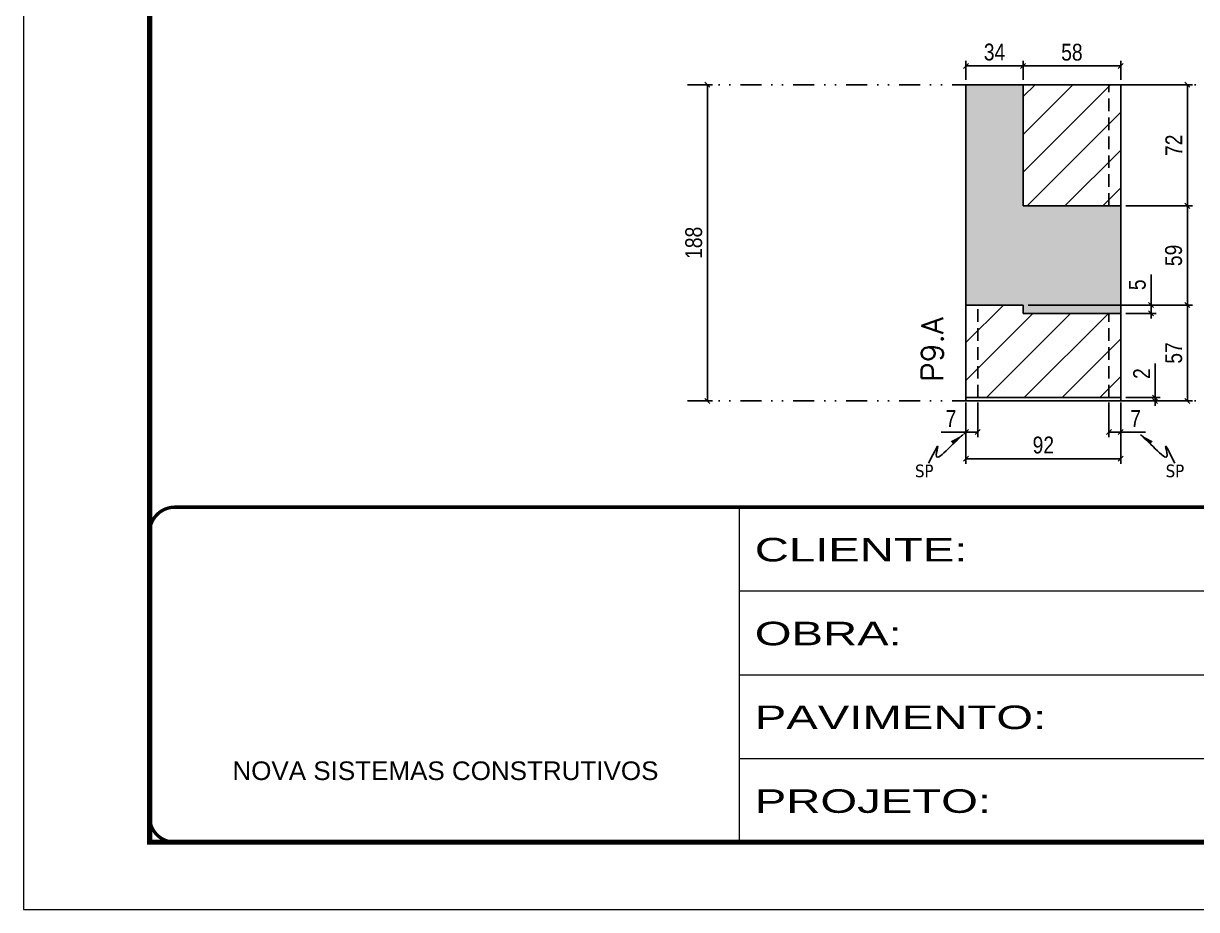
# Model space of a CAD drawing. Extents: x 808 to 7089, y -98 to 17032.
# Drawn here: x 3992 to 4689, y 14834 to 15361 of the extents above; entities that cross this region are included whole.
import ezdxf

# ---------------------------------------------------------------- set-up
doc = ezdxf.new("R2010")
doc.units = 0
for name, pattern in [('CONTINUO', [0]), ('DASHED', [0.75, 0.5, -0.25]), ('DIVIDE2', [0.625, 0.25, -0.125, 0, -0.125, 0, -0.125]), ('HIDDEN', [0.375, 0.25, -0.125])]:
    doc.linetypes.add(name, pattern=pattern)
for name, color, linetype in [('COTA', 241, 'Continuous'), ('Nível', 160, 'Continuous'), ('Painéis', 200, 'Continuous'), ('Sarrafo de Pressão', 42, 'HIDDEN'), ('texto', 7, 'Continuous')]:
    doc.layers.add(name, color=color, linetype=linetype)
for name, color, linetype, lineweight in [('Folhas', 255, 'Continuous', 9), ('REAPROVEITAMENTO', 251, 'Continuous', 9), ('SARRAFO DE PRESSAO', 251, 'DASHED', 9), ('Texto Seção', 7, 'Continuous', 15)]:
    doc.layers.add(name, color=color, linetype=linetype, lineweight=lineweight)
doc.styles.add('ARIAL', font='arial.ttf')
doc.styles.add('COTA TECNICA', font='techl___.ttf', dxfattribs={"height": 10})
doc.styles.add('COTA TECNICA-50', font='techl___.ttf', dxfattribs={"height": 10})
doc.styles.add('REGUA-120', font='ROMANS.shx', dxfattribs={"height": 15})
doc.styles.get("Standard").update_dxf_attribs({"font": 'arial.ttf'})
doc.styles.add('Tecnologia', font='')
doc.styles.get('Tecnologia').set_extended_font_data('Forgotten Futurist')
doc.dimstyles.new('COTA PAINEL-50', dxfattribs={"dimtxt": 10, "dimasz": 3, "dimexe": 3, "dimexo": 3, "dimgap": 3, "dimtad": 1, "dimdec": 1, "dimzin": 12, "dimdsep": 46, "dimtxsty": 'COTA TECNICA-50', "dimblk1": 'OBLIQUE', "dimblk2": 'OBLIQUE', "dimsah": 1, "dimcen": 0.9, "dimclrd": 4, "dimclre": 4, "dimclrt": 240, "dimadec": 1, "dimazin": 3, "dimtfac": 1, "dimtdec": 1, "dimtmove": 0, "dimatfit": 3, "dimfxl": 1, "dimtolj": 1, "dimtzin": 12, "dimarcsym": 0})
doc.dimstyles.new('PAINEL', dxfattribs={"dimtxt": 10, "dimasz": 3, "dimexe": 3, "dimexo": 3, "dimgap": 3, "dimtad": 1, "dimdec": 1, "dimzin": 12, "dimdsep": 46, "dimtxsty": 'COTA TECNICA', "dimblk1": 'OBLIQUE', "dimblk2": 'OBLIQUE', "dimsah": 1, "dimcen": 0.9, "dimclrd": 4, "dimclre": 4, "dimclrt": 240, "dimadec": 1, "dimazin": 3, "dimtfac": 1, "dimtdec": 1, "dimtmove": 0, "dimatfit": 3, "dimfxl": 1, "dimtolj": 1, "dimtzin": 12, "dimarcsym": 0})
doc.dimstyles.get("Standard").update_dxf_attribs({"dimtxt": 0.18, "dimasz": 0.18, "dimexe": 0.18, "dimexo": 0.0625, "dimgap": 0.09, "dimtad": 0, "dimtih": 1, "dimtoh": 1, "dimdec": 4, "dimzin": 0, "dimdsep": 46, "dimtxsty": 'Standard', "dimcen": 0.09, "dimadec": 0, "dimazin": 0, "dimtfac": 1, "dimtdec": 4, "dimtofl": 0, "dimtmove": 0, "dimatfit": 3, "dimfxl": 1, "dimtolj": 1, "dimtzin": 0, "dimarcsym": 0})

# ---------------------------------------------------------------- blocks, each defined once
blk = doc.blocks.new('9999999999')
at = {"color": 30, "linetype": 'CONTINUO'}
for p, q in [((98564.56, 34230.21), (98564.56, 34429.45)), ((98564.56, 34379.64), (99583.98, 34379.64)), ((98564.56, 34329.83), (99487.98, 34329.83)), ((98564.56, 34280.02), (99487.98, 34280.02))]:
    blk.add_line(p, q, dxfattribs=at)
at = {"color": 30, "linetype": 'CONTINUO', "const_width": 2}
blk.add_lwpolyline([(99583.98, 34230.21), (99583.98, 34414.45, 0.414214), (99568.98, 34429.45), (98228.98, 34429.45, 0.414214), (98213.98, 34414.45), (98213.98, 34245.21, 0.414214), (98228.98, 34230.21), (99583.98, 34230.21)], format="xyb", dxfattribs=at)
at = {"layer": 'Folhas'}
blk.add_lwpolyline([(98138.98, 34190.21), (99623.98, 34190.21), (99623.98, 35240.21), (98138.98, 35240.21)], close=True, dxfattribs=at)
at = {"layer": 'Folhas', "color": 30, "const_width": 3}
blk.add_lwpolyline([(98213.98, 34230.21), (99583.98, 34230.21), (99583.98, 35200.21), (98213.98, 35200.21)], close=True, dxfattribs=at)
at = {"color": 7, "linetype": 'Continuous', "ltscale": 5, "style": 'ARIAL'}
blk.add_text('NOVA SISTEMAS CONSTRUTIVOS', height=11.0592, dxfattribs=at).set_placement((98263.19, 34267.21))
at = {"layer": 'Folhas', "color": 7, "style": 'Tecnologia', "width": 1.5}
for s, p in [('CLIENTE:', (98573.65, 34397.17)), ('OBRA:', (98573.65, 34347.31)), ('PAVIMENTO:', (98573.65, 34297.5)), ('PROJETO:', (98573.65, 34247.69))]:
    blk.add_text(s, height=14, dxfattribs=at).set_placement(p)
blk = doc.blocks.new('_Oblique')
at = {"color": 0, "linetype": 'ByBlock', "lineweight": -2}
blk.add_line((-0.5, -0.5), (0.5, 0.5), dxfattribs=at)
blk = doc.blocks.new('*D75')
at = {"layer": 'COTA', "color": 4, "lineweight": -2, "transparency": 16777216}
for p, q in [((4389.34, 15324.32), (4401.19, 15324.32)), ((4398.19, 15136.32), (4398.19, 15324.32)), ((4389.34, 15136.32), (4401.19, 15136.32))]:
    blk.add_line(p, q, dxfattribs=at)
at = {"layer": 'Defpoints', "color": 0, "transparency": 16777216}
for p in [(4386.34, 15324.32), (4398.19, 15324.32), (4386.34, 15136.32)]:
    blk.add_point(p, dxfattribs=at)
at = {"layer": 'COTA', "color": 4, "lineweight": -2, "transparency": 16777216, "xscale": 3, "yscale": 3, "zscale": 3}
for p, rotation in [((4398.19, 15324.32), 90), ((4398.19, 15136.32), 270)]:
    blk.add_blockref('_Oblique', p, dxfattribs=dict(at, rotation=rotation))
at = {"layer": 'COTA', "color": 240, "transparency": 16777216, "insert": (4390.09, 15230.32), "char_height": 10, "attachment_point": 5, "rotation": 90, "style": 'COTA TECNICA-50'}
blk.add_mtext('\\A1;188', dxfattribs=at)
blk = doc.blocks.new('*D53')
at = {"layer": 'COTA', "color": 4, "lineweight": -2, "transparency": 16777216}
for p, q in [((4551.85, 15135.32), (4551.85, 15098.95)), ((4643.85, 15135.32), (4643.85, 15098.95)), ((4643.85, 15101.95), (4551.85, 15101.95))]:
    blk.add_line(p, q, dxfattribs=at)
at = {"layer": 'Defpoints', "color": 0, "transparency": 16777216}
for p in [(4551.85, 15138.32), (4643.85, 15138.32), (4551.85, 15101.95)]:
    blk.add_point(p, dxfattribs=at)
at = {"layer": 'COTA', "color": 4, "lineweight": -2, "transparency": 16777216, "xscale": 3, "yscale": 3, "zscale": 3, "rotation": 180}
blk.add_blockref('_Oblique', (4551.85, 15101.95), dxfattribs=at)
at = {"layer": 'COTA', "color": 4, "lineweight": -2, "transparency": 16777216, "xscale": 3, "yscale": 3, "zscale": 3}
blk.add_blockref('_Oblique', (4643.85, 15101.95), dxfattribs=at)
at = {"layer": 'COTA', "color": 240, "transparency": 16777216, "insert": (4597.85, 15110.04), "char_height": 10, "attachment_point": 5, "style": 'COTA TECNICA'}
blk.add_mtext('\\A1;92', dxfattribs=at)
blk = doc.blocks.new('*D54')
at = {"layer": 'COTA', "color": 4, "lineweight": -2, "transparency": 16777216}
for p, q in [((4636.85, 15135.32), (4636.85, 15114.81)), ((4643.85, 15133.32), (4643.85, 15114.81)), ((4636.85, 15117.81), (4643.85, 15117.81)), ((4643.85, 15117.81), (4658.58, 15117.81))]:
    blk.add_line(p, q, dxfattribs=at)
at = {"layer": 'Defpoints', "color": 0, "transparency": 16777216}
for p in [(4636.85, 15138.32), (4643.85, 15136.32), (4643.85, 15117.81)]:
    blk.add_point(p, dxfattribs=at)
at = {"layer": 'COTA', "color": 4, "lineweight": -2, "transparency": 16777216, "xscale": 3, "yscale": 3, "zscale": 3, "rotation": 180}
blk.add_blockref('_Oblique', (4636.85, 15117.81), dxfattribs=at)
at = {"layer": 'COTA', "color": 4, "lineweight": -2, "transparency": 16777216, "xscale": 3, "yscale": 3, "zscale": 3}
blk.add_blockref('_Oblique', (4643.85, 15117.81), dxfattribs=at)
at = {"layer": 'COTA', "color": 240, "transparency": 16777216, "insert": (4652.71, 15125.88), "char_height": 10, "attachment_point": 5, "style": 'COTA TECNICA-50'}
blk.add_mtext('\\A1;7', dxfattribs=at)
blk = doc.blocks.new('*D55')
at = {"layer": 'COTA', "color": 4, "lineweight": -2, "transparency": 16777216}
for p, q in [((4551.85, 15133.32), (4551.85, 15114.81)), ((4558.85, 15135.32), (4558.85, 15114.81)), ((4551.85, 15117.81), (4537.11, 15117.81)), ((4558.85, 15117.81), (4551.85, 15117.81))]:
    blk.add_line(p, q, dxfattribs=at)
at = {"layer": 'Defpoints', "color": 0, "transparency": 16777216}
for p in [(4558.85, 15138.32), (4551.85, 15136.32), (4551.85, 15117.81)]:
    blk.add_point(p, dxfattribs=at)
at = {"layer": 'COTA', "color": 4, "lineweight": -2, "transparency": 16777216, "xscale": 3, "yscale": 3, "zscale": 3, "rotation": 180}
blk.add_blockref('_Oblique', (4551.85, 15117.81), dxfattribs=at)
at = {"layer": 'COTA', "color": 4, "lineweight": -2, "transparency": 16777216, "xscale": 3, "yscale": 3, "zscale": 3}
blk.add_blockref('_Oblique', (4558.85, 15117.81), dxfattribs=at)
at = {"layer": 'COTA', "color": 240, "transparency": 16777216, "insert": (4542.98, 15125.88), "char_height": 10, "attachment_point": 5, "style": 'COTA TECNICA-50'}
blk.add_mtext('\\A1;7', dxfattribs=at)
blk = doc.blocks.new('*D56')
at = {"layer": 'COTA', "color": 4, "lineweight": -2, "transparency": 16777216}
for p, q in [((4664.27, 15138.32), (4664.27, 15158.62)), ((4646.85, 15138.32), (4667.27, 15138.32)), ((4664.27, 15136.32), (4664.27, 15138.32)), ((4646.85, 15136.32), (4667.27, 15136.32)), ((4664.27, 15136.32), (4664.27, 15133.32))]:
    blk.add_line(p, q, dxfattribs=at)
at = {"layer": 'Defpoints', "color": 0, "transparency": 16777216}
for p in [(4643.85, 15138.32), (4643.85, 15136.32), (4664.27, 15136.32)]:
    blk.add_point(p, dxfattribs=at)
at = {"layer": 'COTA', "color": 4, "lineweight": -2, "transparency": 16777216, "xscale": 3, "yscale": 3, "zscale": 3}
for p, rotation in [((4664.27, 15138.32), 270), ((4664.27, 15136.32), 90)]:
    blk.add_blockref('_Oblique', p, dxfattribs=dict(at, rotation=rotation))
at = {"layer": 'COTA', "color": 240, "transparency": 16777216, "insert": (4656.27, 15152.56), "char_height": 10, "attachment_point": 5, "rotation": 90, "style": 'COTA TECNICA-50'}
blk.add_mtext('\\A1;2', dxfattribs=at)
blk = doc.blocks.new('*D57')
at = {"layer": 'COTA', "color": 4, "lineweight": -2, "transparency": 16777216}
for p, q in [((4646.85, 15324.32), (4686.49, 15324.32)), ((4683.49, 15252.32), (4683.49, 15324.32)), ((4646.85, 15252.32), (4686.49, 15252.32))]:
    blk.add_line(p, q, dxfattribs=at)
at = {"layer": 'Defpoints', "color": 0, "transparency": 16777216}
for p in [(4643.85, 15324.32), (4683.49, 15324.32), (4643.85, 15252.32)]:
    blk.add_point(p, dxfattribs=at)
at = {"layer": 'COTA', "color": 4, "lineweight": -2, "transparency": 16777216, "xscale": 3, "yscale": 3, "zscale": 3}
for p, rotation in [((4683.49, 15324.32), 90), ((4683.49, 15252.32), 270)]:
    blk.add_blockref('_Oblique', p, dxfattribs=dict(at, rotation=rotation))
at = {"layer": 'COTA', "color": 240, "transparency": 16777216, "insert": (4675.41, 15288.32), "char_height": 10, "attachment_point": 5, "rotation": 90, "style": 'COTA TECNICA-50'}
blk.add_mtext('\\A1;72', dxfattribs=at)
blk = doc.blocks.new('*D1130')
at = {"layer": 'COTA', "color": 4, "lineweight": -2, "transparency": 16777216}
for p, q in [((4588.85, 15193.32), (4686.49, 15193.32)), ((4683.49, 15136.32), (4683.49, 15193.32)), ((4646.85, 15136.32), (4686.49, 15136.32))]:
    blk.add_line(p, q, dxfattribs=at)
at = {"layer": 'Defpoints', "color": 0, "transparency": 16777216}
for p in [(4585.85, 15193.32), (4683.49, 15193.32), (4643.85, 15136.32)]:
    blk.add_point(p, dxfattribs=at)
at = {"layer": 'COTA', "color": 4, "lineweight": -2, "transparency": 16777216, "xscale": 3, "yscale": 3, "zscale": 3}
for p, rotation in [((4683.49, 15193.32), 90), ((4683.49, 15136.32), 270)]:
    blk.add_blockref('_Oblique', p, dxfattribs=dict(at, rotation=rotation))
at = {"layer": 'COTA', "color": 240, "transparency": 16777216, "insert": (4675.38, 15164.82), "char_height": 10, "attachment_point": 5, "rotation": 90, "style": 'COTA TECNICA'}
blk.add_mtext('\\A1;57', dxfattribs=at)
blk = doc.blocks.new('*D1131')
at = {"layer": 'COTA', "color": 4, "lineweight": -2, "transparency": 16777216}
for p, q in [((4646.85, 15252.32), (4686.49, 15252.32)), ((4683.49, 15193.32), (4683.49, 15252.32)), ((4588.85, 15193.32), (4686.49, 15193.32))]:
    blk.add_line(p, q, dxfattribs=at)
at = {"layer": 'Defpoints', "color": 0, "transparency": 16777216}
for p in [(4643.85, 15252.32), (4683.49, 15252.32), (4585.85, 15193.32)]:
    blk.add_point(p, dxfattribs=at)
at = {"layer": 'COTA', "color": 4, "lineweight": -2, "transparency": 16777216, "xscale": 3, "yscale": 3, "zscale": 3}
for p, rotation in [((4683.49, 15252.32), 90), ((4683.49, 15193.32), 270)]:
    blk.add_blockref('_Oblique', p, dxfattribs=dict(at, rotation=rotation))
at = {"layer": 'COTA', "color": 240, "transparency": 16777216, "insert": (4675.35, 15222.82), "char_height": 10, "attachment_point": 5, "rotation": 90, "style": 'COTA TECNICA'}
blk.add_mtext('\\A1;59', dxfattribs=at)
blk = doc.blocks.new('*D1132')
at = {"layer": 'COTA', "color": 4, "lineweight": -2, "transparency": 16777216}
for p, q in [((4585.85, 15327.32), (4585.85, 15338.46)), ((4585.85, 15335.46), (4643.85, 15335.46)), ((4643.85, 15327.32), (4643.85, 15338.46))]:
    blk.add_line(p, q, dxfattribs=at)
at = {"layer": 'Defpoints', "color": 0, "transparency": 16777216}
for p in [(4643.85, 15335.46), (4585.85, 15324.32), (4643.85, 15324.32)]:
    blk.add_point(p, dxfattribs=at)
at = {"layer": 'COTA', "color": 4, "lineweight": -2, "transparency": 16777216, "xscale": 3, "yscale": 3, "zscale": 3, "rotation": 180}
blk.add_blockref('_Oblique', (4585.85, 15335.46), dxfattribs=at)
at = {"layer": 'COTA', "color": 4, "lineweight": -2, "transparency": 16777216, "xscale": 3, "yscale": 3, "zscale": 3}
blk.add_blockref('_Oblique', (4643.85, 15335.46), dxfattribs=at)
at = {"layer": 'COTA', "color": 240, "transparency": 16777216, "insert": (4614.85, 15343.59), "char_height": 10, "attachment_point": 5, "style": 'COTA TECNICA'}
blk.add_mtext('\\A1;58', dxfattribs=at)
blk = doc.blocks.new('*D1133')
at = {"layer": 'COTA', "color": 4, "lineweight": -2, "transparency": 16777216}
for p, q in [((4551.85, 15327.32), (4551.85, 15338.46)), ((4551.85, 15335.46), (4585.85, 15335.46)), ((4585.85, 15327.32), (4585.85, 15338.46))]:
    blk.add_line(p, q, dxfattribs=at)
at = {"layer": 'Defpoints', "color": 0, "transparency": 16777216}
for p in [(4585.85, 15335.46), (4551.85, 15324.32), (4585.85, 15324.32)]:
    blk.add_point(p, dxfattribs=at)
at = {"layer": 'COTA', "color": 4, "lineweight": -2, "transparency": 16777216, "xscale": 3, "yscale": 3, "zscale": 3, "rotation": 180}
blk.add_blockref('_Oblique', (4551.85, 15335.46), dxfattribs=at)
at = {"layer": 'COTA', "color": 4, "lineweight": -2, "transparency": 16777216, "xscale": 3, "yscale": 3, "zscale": 3}
blk.add_blockref('_Oblique', (4585.85, 15335.46), dxfattribs=at)
at = {"layer": 'COTA', "color": 240, "transparency": 16777216, "insert": (4568.85, 15343.68), "char_height": 10, "attachment_point": 5, "style": 'COTA TECNICA'}
blk.add_mtext('\\A1;34', dxfattribs=at)
blk = doc.blocks.new('*D1134')
at = {"layer": 'COTA', "color": 4, "lineweight": -2, "transparency": 16777216}
for p, q in [((4661.88, 15193.32), (4661.88, 15211.41)), ((4646.85, 15193.32), (4664.88, 15193.32)), ((4661.88, 15188.32), (4661.88, 15193.32)), ((4646.85, 15188.32), (4664.88, 15188.32)), ((4661.88, 15188.32), (4661.88, 15185.32))]:
    blk.add_line(p, q, dxfattribs=at)
at = {"layer": 'Defpoints', "color": 0, "transparency": 16777216}
for p in [(4643.85, 15193.32), (4661.88, 15193.32), (4643.85, 15188.32)]:
    blk.add_point(p, dxfattribs=at)
at = {"layer": 'COTA', "color": 4, "lineweight": -2, "transparency": 16777216, "xscale": 3, "yscale": 3, "zscale": 3}
for p, rotation in [((4661.88, 15193.32), 270), ((4661.88, 15188.32), 90)]:
    blk.add_blockref('_Oblique', p, dxfattribs=dict(at, rotation=rotation))
at = {"layer": 'COTA', "color": 240, "transparency": 16777216, "insert": (4653.77, 15205.36), "char_height": 10, "attachment_point": 5, "rotation": 90, "style": 'COTA TECNICA'}
blk.add_mtext('\\A1;5', dxfattribs=at)

msp = doc.modelspace()

# ---------------------------------------------------------------- hatches: boundary and pattern name
at = {"layer": 'COTA', "linetype": 'ByBlock'}
h = msp.add_hatch(dxfattribs=at)
h.set_pattern_fill('AR-CONC', color=256, scale=0.03)
h.paths.add_polyline_path([(4551.85, 15193.32), (4585.85, 15193.32), (4585.85, 15188.32), (4643.85, 15188.32), (4643.85, 15252.32), (4585.85, 15252.32), (4585.85, 15324.32), (4551.85, 15324.32)])
at = {"layer": 'REAPROVEITAMENTO'}
h = msp.add_hatch(dxfattribs=at)
h.set_pattern_fill('ANSI31', color=256, scale=5)
h.paths.add_polyline_path([(4643.85, 15324.32), (4585.85, 15324.32), (4585.85, 15252.32), (4643.85, 15252.32)])
h = msp.add_hatch(dxfattribs=at)
h.set_pattern_fill('ANSI31', color=256, scale=5)
h.paths.add_polyline_path([(4585.85, 15188.32), (4585.85, 15193.32), (4551.85, 15193.32), (4551.85, 15138.32), (4643.85, 15138.32), (4643.85, 15188.32)])

# ---------------------------------------------------------------- linework, layer by layer
at = {"layer": 'COTA', "linetype": 'ByBlock'}
for p, q in [((4551.85, 15193.32), (4551.85, 15324.32)), ((4551.85, 15324.32), (4585.85, 15324.32)), ((4551.85, 15276.32), (4551.85, 15276.32))]:
    msp.add_line(p, q, dxfattribs=at)
at = {"layer": 'Nível', "color": 4, "linetype": 'DIVIDE2', "ltscale": 50}
for p, q in [((4386.34, 15324.32), (5436.67, 15324.32)), ((4386.34, 15136.32), (5436.67, 15136.32))]:
    msp.add_line(p, q, dxfattribs=at)
at = {"layer": 'Painéis'}
for p, q in [((4585.85, 15252.32), (4585.85, 15324.32)), ((4585.85, 15324.32), (4643.85, 15324.32)), ((4643.85, 15324.32), (4643.85, 15252.32)), ((4585.85, 15252.32), (4643.85, 15252.32)), ((4643.85, 15252.32), (4643.85, 15188.32)), ((4551.85, 15138.32), (4551.85, 15193.32)), ((4551.85, 15193.32), (4585.85, 15193.32)), ((4585.85, 15188.32), (4585.85, 15193.32)), ((4585.85, 15188.32), (4643.85, 15188.32)), ((4643.85, 15188.32), (4643.85, 15138.32)), ((4643.85, 15138.32), (4551.85, 15138.32))]:
    msp.add_line(p, q, dxfattribs=at)
msp.add_lwpolyline([(4551.85, 15136.32), (4643.85, 15136.32), (4643.85, 15138.32), (4551.85, 15138.32)], close=True, dxfattribs=at)
at = {"layer": 'Sarrafo de Pressão', "ltscale": 30}
for p, q in [((4636.85, 15252.32), (4636.85, 15324.32)), ((4558.85, 15138.32), (4558.85, 15193.32)), ((4636.85, 15138.32), (4636.85, 15188.32))]:
    msp.add_line(p, q, dxfattribs=at)

# ---------------------------------------------------------------- block references
at = {"layer": 'SARRAFO DE PRESSAO', "color": 6, "linetype": 'ByBlock'}
msp.add_blockref('9999999999', (-94147.31, -19356.3), dxfattribs=at)

# ---------------------------------------------------------------- texts
at = {"layer": 'texto', "color": 0, "char_height": 7.5, "attachment_point": 5}
for insert in [(4527.07, 15094.64), (4676.09, 15094.64)]:
    msp.add_mtext('{\\fTahoma|b0|i0|c0|p34;\\C4;SP}', dxfattribs=dict(at, insert=insert))
at = {"layer": 'Texto Seção', "insert": (4538.38, 15147.57), "char_height": 13, "width": 285.3299, "attachment_point": 7, "rotation": 90, "style": 'REGUA-120'}
msp.add_mtext('P9.A', dxfattribs=at)

# ---------------------------------------------------------------- dimensions: what is measured, and where the dimension line sits
at = {"layer": 'COTA'}
for base, p1, p2, dimstyle, picture, middle in [((4585.85, 15335.46), (4551.85, 15324.32), (4585.85, 15324.32), 'PAINEL', '*D1133', (4568.85, 15343.68)), ((4643.85, 15335.46), (4585.85, 15324.32), (4643.85, 15324.32), 'PAINEL', '*D1132', (4614.85, 15343.59)), ((4643.85, 15117.81), (4636.85, 15138.32), (4643.85, 15136.32), 'COTA PAINEL-50', '*D54', (4652.71, 15125.88))]:
    dim = msp.add_linear_dim(base=base, p1=p1, p2=p2, dimstyle=dimstyle, dxfattribs=at)
    dim.commit()
    dim.dimension.update_dxf_attribs({"geometry": picture, "text_midpoint": middle})
for base, p1, p2, angle, dimstyle, picture, middle in [((4398.19, 15324.32), (4386.34, 15136.32), (4386.34, 15324.32), 90, 'COTA PAINEL-50', '*D75', (4390.09, 15230.32)), ((4683.49, 15324.32), (4643.85, 15252.32), (4643.85, 15324.32), 90, 'COTA PAINEL-50', '*D57', (4675.41, 15288.32)), ((4661.88, 15193.32), (4643.85, 15188.32), (4643.85, 15193.32), 90, 'PAINEL', '*D1134', (4653.77, 15205.36)), ((4683.49, 15193.32), (4643.85, 15136.32), (4585.85, 15193.32), 90, 'PAINEL', '*D1130', (4675.38, 15164.82)), ((4551.85, 15117.81), (4558.85, 15138.32), (4551.85, 15136.32), 180, 'COTA PAINEL-50', '*D55', (4542.98, 15125.88))]:
    dim = msp.add_linear_dim(base=base, p1=p1, p2=p2, angle=angle, dimstyle=dimstyle, dxfattribs=at)
    dim.commit()
    dim.dimension.update_dxf_attribs({"geometry": picture, "text_midpoint": middle})
for base, p1, p2, angle, override, picture, middle in [((4683.49, 15252.32), (4585.85, 15193.32), (4643.85, 15252.32), 90, {"dimtmove": 1}, '*D1131', (4675.35, 15222.82)), ((4551.85, 15101.95), (4643.85, 15138.32), (4551.85, 15138.32), 180, {"dimarcsym": 2}, '*D53', (4597.85, 15110.04))]:
    dim = msp.add_linear_dim(base=base, p1=p1, p2=p2, angle=angle, dimstyle='PAINEL', override=override, dxfattribs=at)
    dim.commit()
    dim.dimension.update_dxf_attribs({"geometry": picture, "text_midpoint": middle})
dim = msp.add_linear_dim(base=(4664.27, 15136.32), p1=(4643.85, 15138.32), p2=(4643.85, 15136.32), angle=90, dimstyle='COTA PAINEL-50', dxfattribs=at)
dim.commit()
dim.dimension.update_dxf_attribs({"geometry": '*D56', "text_midpoint": (4664.27, 15152.56), "dimtype": 160})

# ---------------------------------------------------------------- leaders
at = {"layer": 'COTA', "path_type": 1}
for points in [[(4550.02, 15116.13), (4534.23, 15104.3), (4535.16, 15109.11), (4529.6, 15099.33)], [(4655.67, 15116.13), (4671.46, 15104.3), (4670.54, 15109.11), (4676.09, 15099.33)]]:
    msp.add_leader(points, dimstyle='Standard', override={"dimasz": 8}, dxfattribs=at)

doc.saveas('drawing.dxf')
